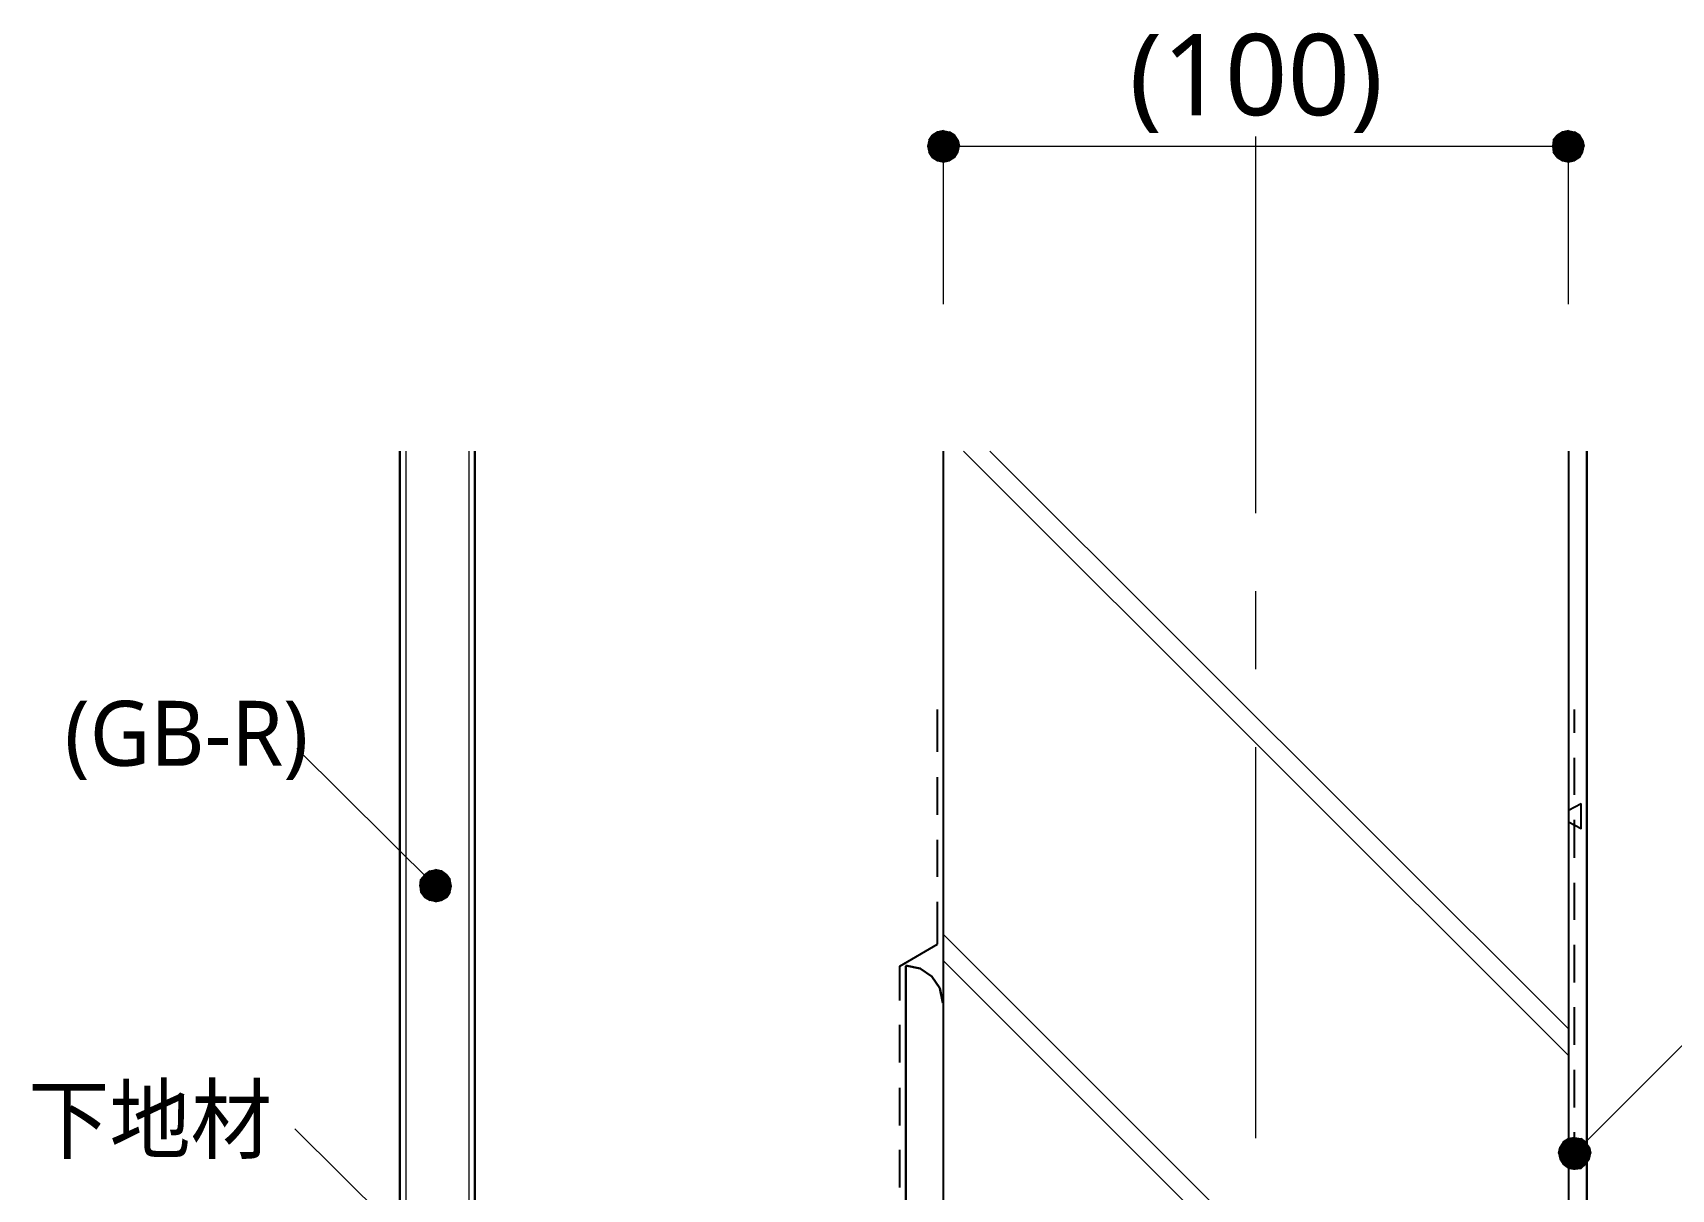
# Model space of a CAD drawing. Header units: millimetres. Extents: x 0 to 420, y 0 to 297.
# Drawn here: x 123.2 to 175.7, y 111.1 to 148.1 of the extents above; entities that cross this region are included whole.
import ezdxf
from ezdxf.enums import TextEntityAlignment as Align

# ---------------------------------------------------------------- set-up
doc = ezdxf.new("R2010")
doc.units = ezdxf.units.MM
doc.styles.add('kst32b', font='NotoSansJP-Variable.ttf')

msp = doc.modelspace()

# ---------------------------------------------------------------- hatches: boundary and pattern name
h = msp.add_hatch(color=7)
h.paths.add_polyline_path([(152.188, 144.907), (152.019, 144.801), (152.379, 144.441), (152.188, 144.907)])
h.paths.add_polyline_path([(152.019, 144.801), (152.379, 144.441), (151.913, 144.632), (152.019, 144.801)])
h.paths.add_polyline_path([(152.379, 144.441), (151.913, 144.632), (151.871, 144.441), (152.379, 144.441)])
h = msp.add_hatch(color=7)
h.paths.add_polyline_path([(152.739, 144.801), (152.569, 144.907), (152.379, 144.441), (152.739, 144.801)])
h.paths.add_polyline_path([(152.569, 144.907), (152.379, 144.441), (152.379, 144.949), (152.569, 144.907)])
h.paths.add_polyline_path([(152.379, 144.441), (152.379, 144.949), (152.188, 144.907), (152.379, 144.441)])
h = msp.add_hatch(color=7)
h.paths.add_polyline_path([(152.845, 144.251), (152.887, 144.441), (152.379, 144.441), (152.845, 144.251)])
h.paths.add_polyline_path([(152.887, 144.441), (152.379, 144.441), (152.845, 144.632), (152.887, 144.441)])
h.paths.add_polyline_path([(152.379, 144.441), (152.845, 144.632), (152.739, 144.801), (152.379, 144.441)])
h = msp.add_hatch(color=7)
h.paths.add_polyline_path([(172.191, 144.907), (172.021, 144.801), (172.381, 144.441), (172.191, 144.907)])
h.paths.add_polyline_path([(172.021, 144.801), (172.381, 144.441), (171.895, 144.632), (172.021, 144.801)])
h.paths.add_polyline_path([(172.381, 144.441), (171.895, 144.632), (171.873, 144.441), (172.381, 144.441)])
h = msp.add_hatch(color=7)
h.paths.add_polyline_path([(172.741, 144.801), (172.572, 144.907), (172.381, 144.441), (172.741, 144.801)])
h.paths.add_polyline_path([(172.572, 144.907), (172.381, 144.441), (172.381, 144.949), (172.572, 144.907)])
h.paths.add_polyline_path([(172.381, 144.441), (172.381, 144.949), (172.191, 144.907), (172.381, 144.441)])
h = msp.add_hatch(color=7)
h.paths.add_polyline_path([(172.847, 144.251), (172.889, 144.441), (172.381, 144.441), (172.847, 144.251)])
h.paths.add_polyline_path([(172.889, 144.441), (172.381, 144.441), (172.847, 144.632), (172.889, 144.441)])
h.paths.add_polyline_path([(172.381, 144.441), (172.847, 144.632), (172.741, 144.801), (172.381, 144.441)])
h = msp.add_hatch(color=7)
h.paths.add_polyline_path([(151.871, 144.441), (151.913, 144.251), (152.379, 144.441), (151.871, 144.441)])
h.paths.add_polyline_path([(151.913, 144.251), (152.379, 144.441), (152.019, 144.081), (151.913, 144.251)])
h.paths.add_polyline_path([(152.379, 144.441), (152.019, 144.081), (152.188, 143.976), (152.379, 144.441)])
for points in [[(152.188, 143.976), (152.379, 143.933), (152.379, 144.441), (152.188, 143.976)], [(172.191, 143.976), (172.381, 143.933), (172.381, 144.441), (172.191, 143.976)], [(135.636, 120.565), (135.763, 120.396), (136.123, 120.756), (135.636, 120.565)], [(172.381, 112.67), (172.212, 112.564), (172.572, 112.204), (172.381, 112.67)]]:
    msp.add_hatch(color=7).paths.add_polyline_path(points)
h = msp.add_hatch(color=7)
h.paths.add_polyline_path([(152.379, 143.933), (152.569, 143.976), (152.379, 144.441), (152.379, 143.933)])
h.paths.add_polyline_path([(152.569, 143.976), (152.379, 144.441), (152.739, 144.081), (152.569, 143.976)])
h.paths.add_polyline_path([(152.379, 144.441), (152.739, 144.081), (152.845, 144.251), (152.379, 144.441)])
h = msp.add_hatch(color=7)
h.paths.add_polyline_path([(171.873, 144.441), (171.895, 144.251), (172.381, 144.441), (171.873, 144.441)])
h.paths.add_polyline_path([(171.895, 144.251), (172.381, 144.441), (172.021, 144.081), (171.895, 144.251)])
h.paths.add_polyline_path([(172.381, 144.441), (172.021, 144.081), (172.191, 143.976), (172.381, 144.441)])
h = msp.add_hatch(color=7)
h.paths.add_polyline_path([(172.381, 143.933), (172.572, 143.976), (172.381, 144.441), (172.381, 143.933)])
h.paths.add_polyline_path([(172.572, 143.976), (172.381, 144.441), (172.741, 144.081), (172.572, 143.976)])
h.paths.add_polyline_path([(172.381, 144.441), (172.741, 144.081), (172.847, 144.251), (172.381, 144.441)])
h = msp.add_hatch(color=7)
h.paths.add_polyline_path([(136.313, 121.243), (136.123, 121.285), (136.123, 120.756), (136.313, 121.243)])
h.paths.add_polyline_path([(136.123, 121.285), (136.123, 120.756), (135.932, 121.243), (136.123, 121.285)])
h.paths.add_polyline_path([(136.123, 120.756), (135.932, 121.243), (135.763, 121.116), (136.123, 120.756)])
h = msp.add_hatch(color=7)
h.paths.add_polyline_path([(136.631, 120.756), (136.588, 120.967), (136.123, 120.756), (136.631, 120.756)])
h.paths.add_polyline_path([(136.588, 120.967), (136.123, 120.756), (136.483, 121.116), (136.588, 120.967)])
h.paths.add_polyline_path([(136.123, 120.756), (136.483, 121.116), (136.313, 121.243), (136.123, 120.756)])
h = msp.add_hatch(color=7)
h.paths.add_polyline_path([(135.763, 121.116), (135.636, 120.967), (136.123, 120.756), (135.763, 121.116)])
h.paths.add_polyline_path([(135.636, 120.967), (136.123, 120.756), (135.615, 120.756), (135.636, 120.967)])
h.paths.add_polyline_path([(136.123, 120.756), (135.615, 120.756), (135.636, 120.565), (136.123, 120.756)])
h = msp.add_hatch(color=7)
h.paths.add_polyline_path([(135.763, 120.396), (135.932, 120.29), (136.123, 120.756), (135.763, 120.396)])
h.paths.add_polyline_path([(135.932, 120.29), (136.123, 120.756), (136.123, 120.248), (135.932, 120.29)])
h.paths.add_polyline_path([(136.123, 120.756), (136.123, 120.248), (136.313, 120.29), (136.123, 120.756)])
h = msp.add_hatch(color=7)
h.paths.add_polyline_path([(136.313, 120.29), (136.483, 120.396), (136.123, 120.756), (136.313, 120.29)])
h.paths.add_polyline_path([(136.483, 120.396), (136.123, 120.756), (136.588, 120.565), (136.483, 120.396)])
h.paths.add_polyline_path([(136.123, 120.756), (136.588, 120.565), (136.631, 120.756), (136.123, 120.756)])
h = msp.add_hatch(color=7)
h.paths.add_polyline_path([(172.212, 112.564), (172.106, 112.395), (172.572, 112.204), (172.212, 112.564)])
h.paths.add_polyline_path([(172.106, 112.395), (172.572, 112.204), (172.064, 112.204), (172.106, 112.395)])
h.paths.add_polyline_path([(172.572, 112.204), (172.064, 112.204), (172.106, 112.014), (172.572, 112.204)])
h = msp.add_hatch(color=7)
h.paths.add_polyline_path([(172.932, 112.564), (172.784, 112.67), (172.572, 112.204), (172.932, 112.564)])
h.paths.add_polyline_path([(172.784, 112.67), (172.572, 112.204), (172.572, 112.712), (172.784, 112.67)])
h.paths.add_polyline_path([(172.572, 112.204), (172.572, 112.712), (172.381, 112.67), (172.572, 112.204)])
h = msp.add_hatch(color=7)
h.paths.add_polyline_path([(173.059, 112.014), (173.101, 112.204), (172.572, 112.204), (173.059, 112.014)])
h.paths.add_polyline_path([(173.101, 112.204), (172.572, 112.204), (173.059, 112.395), (173.101, 112.204)])
h.paths.add_polyline_path([(172.572, 112.204), (173.059, 112.395), (172.932, 112.564), (172.572, 112.204)])
h = msp.add_hatch(color=7)
h.paths.add_polyline_path([(172.106, 112.014), (172.212, 111.845), (172.572, 112.204), (172.106, 112.014)])
h.paths.add_polyline_path([(172.212, 111.845), (172.572, 112.204), (172.381, 111.718), (172.212, 111.845)])
h.paths.add_polyline_path([(172.572, 112.204), (172.381, 111.718), (172.572, 111.696), (172.572, 112.204)])
h = msp.add_hatch(color=7)
h.paths.add_polyline_path([(172.572, 111.696), (172.784, 111.718), (172.572, 112.204), (172.572, 111.696)])
h.paths.add_polyline_path([(172.784, 111.718), (172.572, 112.204), (172.932, 111.845), (172.784, 111.718)])
h.paths.add_polyline_path([(172.572, 112.204), (172.932, 111.845), (173.059, 112.014), (172.572, 112.204)])

# ---------------------------------------------------------------- linework, layer by layer
at = {"lineweight": 0}
for points in [[(152.019, 144.801), (152.379, 144.441), (151.913, 144.632)], [(152.188, 144.907), (152.019, 144.801), (152.379, 144.441)], [(152.379, 144.441), (152.379, 144.949), (152.188, 144.907)], [(152.569, 144.907), (152.379, 144.441), (152.379, 144.949)], [(152.739, 144.801), (152.569, 144.907), (152.379, 144.441)], [(152.379, 144.441), (152.845, 144.632), (152.739, 144.801)], [(172.021, 144.801), (172.381, 144.441), (171.895, 144.632)], [(172.191, 144.907), (172.021, 144.801), (172.381, 144.441)], [(172.381, 144.441), (172.381, 144.949), (172.191, 144.907)], [(172.572, 144.907), (172.381, 144.441), (172.381, 144.949)], [(172.741, 144.801), (172.572, 144.907), (172.381, 144.441)], [(172.381, 144.441), (172.847, 144.632), (172.741, 144.801)], [(152.379, 144.441), (151.913, 144.632), (151.871, 144.441)], [(151.871, 144.441), (151.913, 144.251), (152.379, 144.441)], [(151.913, 144.251), (152.379, 144.441), (152.019, 144.081)], [(152.379, 144.441), (152.019, 144.081), (152.188, 143.976)], [(152.188, 143.976), (152.379, 143.933), (152.379, 144.441)], [(152.887, 144.441), (152.379, 144.441), (152.845, 144.632)], [(152.379, 143.933), (152.569, 143.976), (152.379, 144.441)], [(152.569, 143.976), (152.379, 144.441), (152.739, 144.081)], [(152.379, 144.441), (152.739, 144.081), (152.845, 144.251)], [(152.845, 144.251), (152.887, 144.441), (152.379, 144.441)], [(172.381, 144.441), (171.895, 144.632), (171.873, 144.441)], [(171.873, 144.441), (171.895, 144.251), (172.381, 144.441)], [(171.895, 144.251), (172.381, 144.441), (172.021, 144.081)], [(172.381, 144.441), (172.021, 144.081), (172.191, 143.976)], [(172.191, 143.976), (172.381, 143.933), (172.381, 144.441)], [(172.889, 144.441), (172.381, 144.441), (172.847, 144.632)], [(172.381, 143.933), (172.572, 143.976), (172.381, 144.441)], [(172.572, 143.976), (172.381, 144.441), (172.741, 144.081)], [(172.381, 144.441), (172.741, 144.081), (172.847, 144.251)], [(172.847, 144.251), (172.889, 144.441), (172.381, 144.441)], [(136.123, 120.756), (135.932, 121.243), (135.763, 121.116)], [(136.123, 121.285), (136.123, 120.756), (135.932, 121.243)], [(136.313, 121.243), (136.123, 121.285), (136.123, 120.756)], [(136.123, 120.756), (136.483, 121.116), (136.313, 121.243)], [(135.636, 120.967), (136.123, 120.756), (135.615, 120.756)], [(136.123, 120.756), (135.615, 120.756), (135.636, 120.565)], [(135.763, 121.116), (135.636, 120.967), (136.123, 120.756)], [(135.636, 120.565), (135.763, 120.396), (136.123, 120.756)], [(135.763, 120.396), (135.932, 120.29), (136.123, 120.756)], [(135.932, 120.29), (136.123, 120.756), (136.123, 120.248)], [(136.588, 120.967), (136.123, 120.756), (136.483, 121.116)], [(136.631, 120.756), (136.588, 120.967), (136.123, 120.756)], [(136.123, 120.756), (136.123, 120.248), (136.313, 120.29)], [(136.313, 120.29), (136.483, 120.396), (136.123, 120.756)], [(136.483, 120.396), (136.123, 120.756), (136.588, 120.565)], [(136.123, 120.756), (136.588, 120.565), (136.631, 120.756)], [(172.106, 112.395), (172.572, 112.204), (172.064, 112.204)], [(172.212, 112.564), (172.106, 112.395), (172.572, 112.204)], [(172.381, 112.67), (172.212, 112.564), (172.572, 112.204)], [(172.572, 112.204), (172.572, 112.712), (172.381, 112.67)], [(172.784, 112.67), (172.572, 112.204), (172.572, 112.712)], [(172.932, 112.564), (172.784, 112.67), (172.572, 112.204)], [(172.572, 112.204), (173.059, 112.395), (172.932, 112.564)], [(173.101, 112.204), (172.572, 112.204), (173.059, 112.395)], [(172.572, 112.204), (172.064, 112.204), (172.106, 112.014)], [(172.106, 112.014), (172.212, 111.845), (172.572, 112.204)], [(172.212, 111.845), (172.572, 112.204), (172.381, 111.718)], [(172.572, 112.204), (172.381, 111.718), (172.572, 111.696)], [(172.572, 111.696), (172.784, 111.718), (172.572, 112.204)], [(172.784, 111.718), (172.572, 112.204), (172.932, 111.845)], [(172.572, 112.204), (172.932, 111.845), (173.059, 112.014)], [(173.059, 112.014), (173.101, 112.204), (172.572, 112.204)]]:
    msp.add_lwpolyline(points, close=True, dxfattribs=at)
at = {"lineweight": 13}
for points in [[(162.37, 132.694), (162.37, 144.759)], [(152.379, 139.383), (152.379, 144.441)], [(152.379, 144.441), (172.381, 144.441)], [(172.381, 139.383), (172.381, 144.441)], [(135.17, 134.683), (135.17, 105.41)], [(137.181, 134.683), (137.181, 101.6)], [(172.381, 115.337), (153.014, 134.683)], [(172.381, 116.184), (153.861, 134.683)], [(162.37, 127.698), (162.37, 130.196)], [(172.572, 112.204), (186.372, 125.984)], [(136.123, 120.756), (131.678, 125.158)], [(162.37, 112.691), (162.37, 125.201)], [(165.185, 106.405), (152.379, 119.211)], [(164.338, 106.405), (152.379, 118.364)], [(137.499, 107.146), (131.614, 112.988)]]:
    msp.add_lwpolyline(points, dxfattribs=at)
at = {"lineweight": 30}
for points in [[(134.98, 134.683), (134.98, 99.399), (151.575, 99.399)], [(137.372, 134.683), (137.372, 101.791)], [(172.974, 101.791), (172.974, 134.683)], [(152.358, 117.02), (152.264, 117.485), (152.007, 117.866), (151.627, 118.122), (151.162, 118.216)], [(151.172, 118.195), (151.172, 105.198), (164.169, 105.198)]]:
    msp.add_lwpolyline(points, dxfattribs=at)
at = {"lineweight": 25}
for points in [[(172.381, 134.683), (172.381, 109.411), (169.376, 106.405), (155.385, 106.405), (152.379, 109.411), (152.379, 134.683)], [(152.188, 125.053), (152.188, 126.407)], [(172.572, 125.667), (172.572, 126.407)], [(172.572, 123.677), (172.572, 124.862)], [(152.188, 123.042), (152.188, 124.248)], [(172.381, 123.19), (172.784, 123.402)], [(172.381, 122.809), (172.784, 122.597), (172.784, 123.402)], [(172.572, 121.666), (172.572, 122.872)], [(152.188, 121.052), (152.188, 122.237)], [(172.572, 119.676), (172.572, 120.862)], [(152.188, 118.893), (152.188, 120.248)], [(150.982, 117.094), (150.982, 118.195), (152.188, 118.893)], [(172.572, 117.665), (172.572, 118.872)], [(172.572, 115.676), (172.572, 116.882)], [(150.982, 115.104), (150.982, 116.311)], [(172.572, 113.665), (172.572, 114.871)], [(150.982, 113.093), (150.982, 114.3)], [(172.572, 111.675), (172.572, 112.882)], [(150.982, 111.104), (150.982, 112.31)]]:
    msp.add_lwpolyline(points, dxfattribs=at)

# ---------------------------------------------------------------- texts
at = {"style": 'kst32b'}
for s, height, p, p2 in [('(100)', 2.5989, (158.327, 145.436), (166.448, 145.436)), ('(GB-R)', 2.0791, (124.248, 124.608), (132.045, 124.608)), ('下地材', 2.0791, (123.084, 112.247), (130.881, 112.247))]:
    msp.add_text(s, height=height, dxfattribs=at).set_placement(p, p2, align=Align.FIT)

doc.saveas('drawing.dxf')
